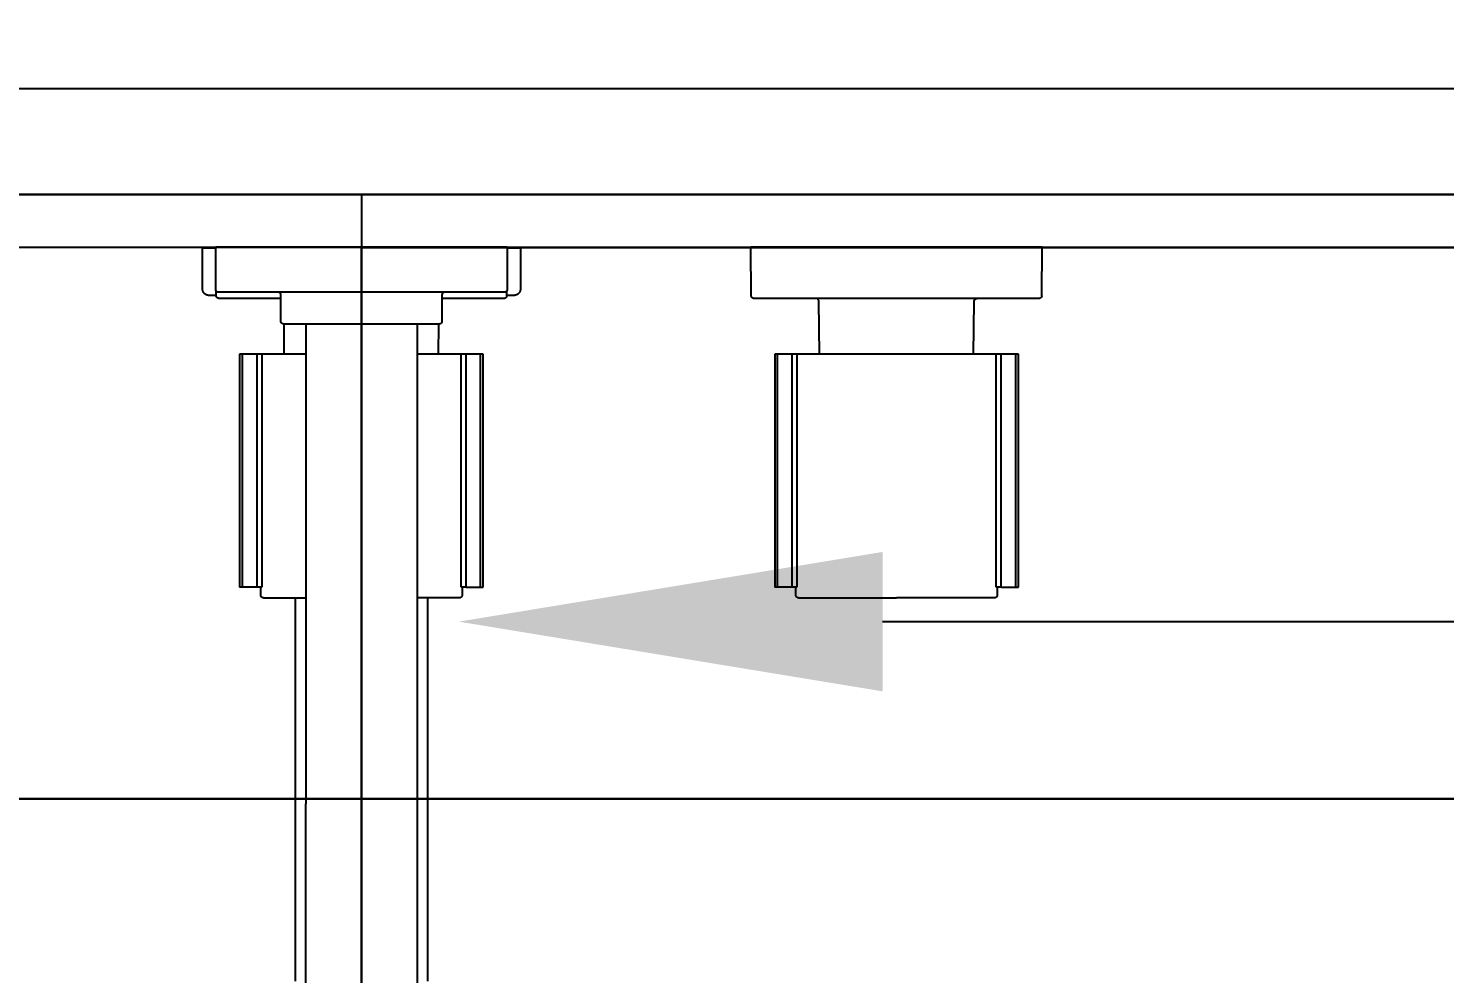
# Model space of a CAD drawing. Header units: metres. Extents: x 198 to 412, y -54 to 17.
# Drawn here: x 263.6341 to 263.9015, y -35.8417 to -35.6634 of the extents above; entities that cross this region are included whole.
import ezdxf
from ezdxf import colors
from ezdxf.entities.mleader import LeaderData, LeaderLine
from ezdxf.math import Vec2, Vec3

# ---------------------------------------------------------------- set-up
doc = ezdxf.new("R2010")
doc.units = ezdxf.units.M
doc.header["$LTSCALE"] = 10
for name, color, linetype in [('02', 2, 'Continuous'), ('A-MUROS', 6, 'Continuous'), ('A-Revoques', 1, 'Continuous'), ('A-TEXTOS', 2, 'Continuous'), ('TM-REVEST', 252, 'Continuous')]:
    doc.layers.add(name, color=color, linetype=linetype)
doc.styles.add('ARIAL', font='arial.ttf')

# ---------------------------------------------------------------- blocks, each defined once
blk = doc.blocks.new('A$C4ADF6893')
for p, q in [((-0.0275, 0), (0, 0)), ((-0.0275, -0.00004), (-0.0275, 0)), ((0, 0), (0.0275, 0)), ((0.0275, -0.00004), (0.0275, 0)), ((0.0735, 0), (0.101, 0)), ((0.07358, -0.0092), (0.0735, 0)), ((0.101, 0), (0.1285, 0)), ((0.12842, -0.0092), (0.1285, 0)), ((-0.03, -0.00794), (-0.03, -0.00014)), ((-0.03, -0.00014), (-0.0275, -0.00014)), ((-0.0275, -0.00004), (0, -0.00004)), ((-0.0275, -0.00804), (-0.0275, -0.00004)), ((0, -0.00004), (0.0275, -0.00004)), ((0.0275, -0.00004), (0.0275, -0.00804)), ((0.0275, -0.00014), (0.03, -0.00014)), ((0.03, -0.00014), (0.03, -0.00794)), ((-0.03, -0.00798), (-0.03, -0.00794)), ((-0.03, -0.00802), (-0.03, -0.00798)), ((-0.02999, -0.00806), (-0.03, -0.00802)), ((0.03, -0.00802), (0.02999, -0.00806)), ((0.03, -0.00794), (0.03, -0.00798)), ((0.03, -0.00798), (0.03, -0.00802)), ((-0.02999, -0.0081), (-0.02999, -0.00806)), ((-0.02998, -0.00814), (-0.02999, -0.0081)), ((-0.02997, -0.00819), (-0.02998, -0.00814)), ((-0.02996, -0.00823), (-0.02997, -0.00819)), ((-0.02995, -0.00827), (-0.02996, -0.00823)), ((-0.02994, -0.00831), (-0.02995, -0.00827)), ((-0.02993, -0.00835), (-0.02994, -0.00831)), ((-0.02991, -0.00839), (-0.02993, -0.00835)), ((-0.0299, -0.00842), (-0.02991, -0.00839)), ((-0.02988, -0.00846), (-0.0299, -0.00842)), ((-0.02986, -0.0085), (-0.02988, -0.00846)), ((-0.02984, -0.00854), (-0.02986, -0.0085)), ((-0.02982, -0.00857), (-0.02984, -0.00854)), ((-0.02979, -0.00861), (-0.02982, -0.00857)), ((-0.02977, -0.00864), (-0.02979, -0.00861)), ((-0.02975, -0.00867), (-0.02977, -0.00864)), ((-0.02972, -0.00871), (-0.02975, -0.00867)), ((-0.02969, -0.00874), (-0.02972, -0.00871)), ((-0.02966, -0.00877), (-0.02969, -0.00874)), ((-0.02963, -0.0088), (-0.02966, -0.00877)), ((-0.0296, -0.00883), (-0.02963, -0.0088)), ((-0.02957, -0.00885), (-0.0296, -0.00883)), ((-0.02954, -0.00888), (-0.02957, -0.00885)), ((-0.02951, -0.00891), (-0.02954, -0.00888)), ((-0.02947, -0.00893), (-0.02951, -0.00891)), ((-0.02944, -0.00895), (-0.02947, -0.00893)), ((-0.0294, -0.00897), (-0.02944, -0.00895)), ((-0.02936, -0.009), (-0.0294, -0.00897)), ((-0.02933, -0.00901), (-0.02936, -0.009)), ((-0.02929, -0.00903), (-0.02933, -0.00901)), ((-0.02925, -0.00905), (-0.02929, -0.00903)), ((-0.02921, -0.00906), (-0.02925, -0.00905)), ((-0.02917, -0.00908), (-0.02921, -0.00906)), ((-0.02913, -0.00909), (-0.02917, -0.00908)), ((-0.02909, -0.0091), (-0.02913, -0.00909)), ((-0.02905, -0.00911), (-0.02909, -0.0091)), ((-0.02901, -0.00912), (-0.02905, -0.00911)), ((-0.02897, -0.00912), (-0.02901, -0.00912)), ((-0.02893, -0.00913), (-0.02897, -0.00912)), ((-0.02888, -0.00913), (-0.02893, -0.00913)), ((-0.02884, -0.00913), (-0.02888, -0.00913)), ((-0.0288, -0.00914), (-0.02884, -0.00913)), ((-0.02742, -0.00914), (-0.0288, -0.00914)), ((-0.0275, -0.00806), (-0.0275, -0.00804)), ((-0.0275, -0.00807), (-0.0275, -0.00806)), ((-0.0275, -0.00809), (-0.0275, -0.00807)), ((-0.0275, -0.00811), (-0.0275, -0.00809)), ((-0.02749, -0.00813), (-0.0275, -0.00811)), ((-0.02749, -0.00814), (-0.02749, -0.00813)), ((-0.02749, -0.00816), (-0.02749, -0.00814)), ((-0.02748, -0.00818), (-0.02749, -0.00816)), ((-0.02748, -0.00819), (-0.02748, -0.00818)), ((-0.02747, -0.00821), (-0.02748, -0.00819)), ((-0.02746, -0.00823), (-0.02747, -0.00821)), ((-0.02746, -0.00824), (-0.02746, -0.00823)), ((-0.02745, -0.00826), (-0.02746, -0.00824)), ((-0.02744, -0.00827), (-0.02745, -0.00826)), ((-0.02743, -0.00829), (-0.02744, -0.00827)), ((-0.02742, -0.0083), (-0.02743, -0.00829)), ((-0.02742, -0.0092), (-0.02743, -0.0083)), ((-0.02741, -0.00832), (-0.02742, -0.0083)), ((-0.02742, -0.00922), (-0.02742, -0.0092)), ((-0.02742, -0.00924), (-0.02742, -0.00922)), ((-0.02742, -0.00926), (-0.02742, -0.00924)), ((-0.02741, -0.00927), (-0.02742, -0.00926)), ((-0.0274, -0.00833), (-0.02741, -0.00832)), ((-0.02741, -0.00929), (-0.02741, -0.00927)), ((-0.02741, -0.00931), (-0.02741, -0.00929)), ((-0.0274, -0.00932), (-0.02741, -0.00931)), ((-0.02739, -0.00835), (-0.0274, -0.00833)), ((-0.0274, -0.00934), (-0.0274, -0.00932)), ((-0.02739, -0.00936), (-0.0274, -0.00934)), ((-0.02738, -0.00836), (-0.02739, -0.00835)), ((-0.02739, -0.00937), (-0.02739, -0.00936)), ((-0.02738, -0.00939), (-0.02739, -0.00937)), ((-0.02737, -0.00837), (-0.02738, -0.00836)), ((-0.02738, -0.00941), (-0.02738, -0.00939)), ((-0.02737, -0.00942), (-0.02738, -0.00941)), ((-0.02736, -0.00839), (-0.02737, -0.00837)), ((-0.02736, -0.00944), (-0.02737, -0.00942)), ((-0.02735, -0.0084), (-0.02736, -0.00839)), ((-0.02735, -0.00945), (-0.02736, -0.00944)), ((-0.02733, -0.00841), (-0.02735, -0.0084)), ((-0.02734, -0.00947), (-0.02735, -0.00945)), ((-0.02733, -0.00948), (-0.02734, -0.00947)), ((-0.02732, -0.00842), (-0.02733, -0.00841)), ((-0.02732, -0.0095), (-0.02733, -0.00948)), ((-0.02731, -0.00843), (-0.02732, -0.00842)), ((-0.02731, -0.00951), (-0.02732, -0.0095)), ((-0.02729, -0.00844), (-0.02731, -0.00843)), ((-0.0273, -0.00952), (-0.02731, -0.00951)), ((-0.02729, -0.00954), (-0.0273, -0.00952)), ((-0.02728, -0.00845), (-0.02729, -0.00844)), ((-0.02728, -0.00955), (-0.02729, -0.00954)), ((-0.02726, -0.00846), (-0.02728, -0.00845)), ((-0.02727, -0.00956), (-0.02728, -0.00955)), ((-0.02725, -0.00957), (-0.02727, -0.00956)), ((-0.02725, -0.00847), (-0.02726, -0.00846)), ((-0.02723, -0.00848), (-0.02725, -0.00847)), ((-0.02724, -0.00958), (-0.02725, -0.00957)), ((-0.02723, -0.0096), (-0.02724, -0.00958)), ((-0.02722, -0.00849), (-0.02723, -0.00848)), ((-0.02721, -0.00961), (-0.02723, -0.0096)), ((-0.0272, -0.0085), (-0.02722, -0.00849)), ((-0.0272, -0.00962), (-0.02721, -0.00961)), ((-0.02719, -0.0085), (-0.0272, -0.0085)), ((-0.02718, -0.00962), (-0.0272, -0.00962)), ((-0.02717, -0.00851), (-0.02719, -0.0085)), ((-0.02717, -0.00963), (-0.02718, -0.00962)), ((-0.02715, -0.00852), (-0.02717, -0.00851)), ((-0.02715, -0.00964), (-0.02717, -0.00963)), ((-0.02714, -0.00852), (-0.02715, -0.00852)), ((-0.02714, -0.00965), (-0.02715, -0.00964)), ((-0.02712, -0.00853), (-0.02714, -0.00852)), ((-0.02712, -0.00966), (-0.02714, -0.00965)), ((-0.0271, -0.00853), (-0.02712, -0.00853)), ((-0.02711, -0.00966), (-0.02712, -0.00966)), ((-0.02709, -0.00967), (-0.02711, -0.00966)), ((-0.02709, -0.00853), (-0.0271, -0.00853)), ((-0.02707, -0.00854), (-0.02709, -0.00853)), ((-0.02707, -0.00968), (-0.02709, -0.00967)), ((-0.02705, -0.00854), (-0.02707, -0.00854)), ((-0.02706, -0.00968), (-0.02707, -0.00968)), ((-0.02704, -0.00969), (-0.02706, -0.00968)), ((-0.02703, -0.00854), (-0.02705, -0.00854)), ((-0.02702, -0.00969), (-0.02704, -0.00969)), ((-0.02702, -0.00854), (-0.02703, -0.00854)), ((-0.027, -0.00854), (-0.02702, -0.00854)), ((-0.02701, -0.00969), (-0.02702, -0.00969)), ((-0.02699, -0.0097), (-0.02701, -0.00969)), ((0, -0.00854), (-0.027, -0.00854)), ((-0.02697, -0.0097), (-0.02699, -0.0097)), ((-0.02695, -0.0097), (-0.02697, -0.0097)), ((-0.02694, -0.0097), (-0.02695, -0.0097)), ((-0.02692, -0.0097), (-0.02694, -0.0097)), ((-0.0152, -0.0097), (-0.02692, -0.0097)), ((-0.01566, -0.00854), (-0.01568, -0.00854)), ((-0.01564, -0.00854), (-0.01566, -0.00854)), ((-0.01562, -0.00855), (-0.01564, -0.00854)), ((-0.01561, -0.00855), (-0.01562, -0.00855)), ((-0.01559, -0.00855), (-0.01561, -0.00855)), ((-0.01557, -0.00856), (-0.01559, -0.00855)), ((-0.01556, -0.00856), (-0.01557, -0.00856)), ((-0.01554, -0.00857), (-0.01556, -0.00856)), ((-0.01552, -0.00857), (-0.01554, -0.00857)), ((-0.01551, -0.00858), (-0.01552, -0.00857)), ((-0.01549, -0.00859), (-0.01551, -0.00858)), ((-0.01548, -0.00859), (-0.01549, -0.00859)), ((-0.01546, -0.0086), (-0.01548, -0.00859)), ((-0.01545, -0.00861), (-0.01546, -0.0086)), ((-0.01543, -0.00862), (-0.01545, -0.00861)), ((-0.01542, -0.00863), (-0.01543, -0.00862)), ((-0.0154, -0.00864), (-0.01542, -0.00863)), ((-0.01539, -0.00865), (-0.0154, -0.00864)), ((-0.01538, -0.00866), (-0.01539, -0.00865)), ((-0.01536, -0.00867), (-0.01538, -0.00866)), ((-0.01535, -0.00868), (-0.01536, -0.00867)), ((-0.01534, -0.0087), (-0.01535, -0.00868)), ((-0.01533, -0.00871), (-0.01534, -0.0087)), ((-0.01531, -0.00872), (-0.01533, -0.00871)), ((-0.0153, -0.00873), (-0.01531, -0.00872)), ((-0.01529, -0.00875), (-0.0153, -0.00873)), ((-0.01528, -0.00876), (-0.01529, -0.00875)), ((-0.01527, -0.00878), (-0.01528, -0.00876)), ((-0.01527, -0.00879), (-0.01527, -0.00878)), ((-0.01526, -0.00881), (-0.01527, -0.00879)), ((-0.01525, -0.00882), (-0.01526, -0.00881)), ((-0.01524, -0.00884), (-0.01525, -0.00882)), ((-0.01524, -0.00885), (-0.01524, -0.00884)), ((-0.01523, -0.00887), (-0.01524, -0.00885)), ((-0.01522, -0.00889), (-0.01523, -0.00887)), ((-0.01522, -0.0089), (-0.01522, -0.00889)), ((-0.01521, -0.00892), (-0.01522, -0.0089)), ((-0.01521, -0.00894), (-0.01521, -0.00892)), ((-0.01521, -0.00895), (-0.01521, -0.00894)), ((-0.0152, -0.00897), (-0.01521, -0.00895)), ((-0.0152, -0.0097), (-0.01521, -0.0097)), ((-0.0152, -0.00899), (-0.0152, -0.00897)), ((-0.0152, -0.00901), (-0.0152, -0.00899)), ((-0.0152, -0.00902), (-0.0152, -0.00901)), ((-0.0152, -0.00904), (-0.0152, -0.00902)), ((-0.0152, -0.01404), (-0.0152, -0.00904)), ((0.027, -0.00854), (0, -0.00854)), ((0.01521, -0.00895), (0.0152, -0.00897)), ((0.0152, -0.00897), (0.0152, -0.00899)), ((0.0152, -0.00899), (0.0152, -0.00901)), ((0.0152, -0.00901), (0.0152, -0.00902)), ((0.0152, -0.00902), (0.0152, -0.00904)), ((0.0152, -0.00904), (0.0152, -0.01404)), ((0.02692, -0.0097), (0.0152, -0.0097)), ((0.0152, -0.0097), (0.01521, -0.0097)), ((0.01522, -0.0089), (0.01521, -0.00892)), ((0.01521, -0.00892), (0.01521, -0.00894)), ((0.01521, -0.00894), (0.01521, -0.00895)), ((0.01523, -0.00887), (0.01522, -0.00889)), ((0.01522, -0.00889), (0.01522, -0.0089)), ((0.01524, -0.00884), (0.01523, -0.00886)), ((0.01523, -0.00886), (0.01523, -0.00887)), ((0.01525, -0.00882), (0.01524, -0.00884)), ((0.01526, -0.00881), (0.01525, -0.00882)), ((0.01527, -0.00878), (0.01526, -0.00879)), ((0.01526, -0.00879), (0.01526, -0.00881)), ((0.01528, -0.00877), (0.01527, -0.00878)), ((0.01529, -0.00875), (0.01528, -0.00877)), ((0.0153, -0.00874), (0.01529, -0.00875)), ((0.01531, -0.00872), (0.0153, -0.00874)), ((0.01532, -0.00871), (0.01531, -0.00872)), ((0.01534, -0.0087), (0.01532, -0.00871)), ((0.01535, -0.00869), (0.01534, -0.0087)), ((0.01536, -0.00867), (0.01535, -0.00869)), ((0.01537, -0.00866), (0.01536, -0.00867)), ((0.01539, -0.00865), (0.01537, -0.00866)), ((0.0154, -0.00864), (0.01539, -0.00865)), ((0.01541, -0.00863), (0.0154, -0.00864)), ((0.01543, -0.00862), (0.01541, -0.00863)), ((0.01544, -0.00861), (0.01543, -0.00862)), ((0.01546, -0.0086), (0.01544, -0.00861)), ((0.01547, -0.0086), (0.01546, -0.0086)), ((0.01549, -0.00859), (0.01547, -0.0086)), ((0.0155, -0.00858), (0.01549, -0.00859)), ((0.01552, -0.00857), (0.0155, -0.00858)), ((0.01553, -0.00857), (0.01552, -0.00857)), ((0.01555, -0.00856), (0.01553, -0.00857)), ((0.01557, -0.00856), (0.01555, -0.00856)), ((0.01558, -0.00855), (0.01557, -0.00856)), ((0.0156, -0.00855), (0.01558, -0.00855)), ((0.01562, -0.00855), (0.0156, -0.00855)), ((0.01563, -0.00854), (0.01562, -0.00855)), ((0.01565, -0.00854), (0.01563, -0.00854)), ((0.01567, -0.00854), (0.01565, -0.00854)), ((0.01568, -0.00854), (0.01567, -0.00854)), ((0.02694, -0.0097), (0.02692, -0.0097)), ((0.02695, -0.0097), (0.02694, -0.0097)), ((0.02697, -0.0097), (0.02695, -0.0097)), ((0.02699, -0.0097), (0.02697, -0.0097)), ((0.02701, -0.00969), (0.02699, -0.0097)), ((0.02702, -0.00854), (0.027, -0.00854)), ((0.02702, -0.00969), (0.02701, -0.00969)), ((0.02703, -0.00854), (0.02702, -0.00854)), ((0.02704, -0.00969), (0.02702, -0.00969)), ((0.02705, -0.00854), (0.02703, -0.00854)), ((0.02706, -0.00968), (0.02704, -0.00969)), ((0.02707, -0.00854), (0.02705, -0.00854)), ((0.02707, -0.00968), (0.02706, -0.00968)), ((0.02709, -0.00853), (0.02707, -0.00854)), ((0.02709, -0.00967), (0.02707, -0.00968)), ((0.0271, -0.00853), (0.02709, -0.00853)), ((0.02711, -0.00966), (0.02709, -0.00967)), ((0.02712, -0.00853), (0.0271, -0.00853)), ((0.02712, -0.00966), (0.02711, -0.00966)), ((0.02714, -0.00852), (0.02712, -0.00853)), ((0.02714, -0.00965), (0.02712, -0.00966)), ((0.02715, -0.00852), (0.02714, -0.00852)), ((0.02715, -0.00964), (0.02714, -0.00965)), ((0.02717, -0.00851), (0.02715, -0.00852)), ((0.02717, -0.00963), (0.02715, -0.00964)), ((0.02719, -0.0085), (0.02717, -0.00851)), ((0.02718, -0.00962), (0.02717, -0.00963)), ((0.0272, -0.00962), (0.02718, -0.00962)), ((0.0272, -0.0085), (0.02719, -0.0085)), ((0.02722, -0.00849), (0.0272, -0.0085)), ((0.02721, -0.00961), (0.0272, -0.00962)), ((0.02723, -0.0096), (0.02721, -0.00961)), ((0.02723, -0.00848), (0.02722, -0.00849)), ((0.02725, -0.00847), (0.02723, -0.00848)), ((0.02724, -0.00958), (0.02723, -0.0096)), ((0.02725, -0.00957), (0.02724, -0.00958)), ((0.02726, -0.00846), (0.02725, -0.00847)), ((0.02727, -0.00956), (0.02725, -0.00957)), ((0.02728, -0.00845), (0.02726, -0.00846)), ((0.02728, -0.00955), (0.02727, -0.00956)), ((0.02729, -0.00844), (0.02728, -0.00845)), ((0.02729, -0.00954), (0.02728, -0.00955)), ((0.02731, -0.00843), (0.02729, -0.00844)), ((0.0273, -0.00952), (0.02729, -0.00954)), ((0.02731, -0.00951), (0.0273, -0.00952)), ((0.02732, -0.00842), (0.02731, -0.00843)), ((0.02732, -0.0095), (0.02731, -0.00951)), ((0.02733, -0.00841), (0.02732, -0.00842)), ((0.02733, -0.00948), (0.02732, -0.0095)), ((0.02735, -0.0084), (0.02733, -0.00841)), ((0.02734, -0.00947), (0.02733, -0.00948)), ((0.02735, -0.00945), (0.02734, -0.00947)), ((0.02736, -0.00839), (0.02735, -0.0084)), ((0.02736, -0.00944), (0.02735, -0.00945)), ((0.02737, -0.00837), (0.02736, -0.00839)), ((0.02737, -0.00942), (0.02736, -0.00944)), ((0.02738, -0.00836), (0.02737, -0.00837)), ((0.02738, -0.00941), (0.02737, -0.00942)), ((0.02739, -0.00835), (0.02738, -0.00836)), ((0.02739, -0.00937), (0.02738, -0.00939)), ((0.02738, -0.00939), (0.02738, -0.00941)), ((0.0274, -0.00833), (0.02739, -0.00835)), ((0.0274, -0.00934), (0.02739, -0.00936)), ((0.02739, -0.00936), (0.02739, -0.00937)), ((0.02741, -0.00832), (0.0274, -0.00833)), ((0.02741, -0.00931), (0.0274, -0.00932)), ((0.0274, -0.00932), (0.0274, -0.00934)), ((0.02742, -0.0083), (0.02741, -0.00832)), ((0.02742, -0.00926), (0.02741, -0.00927)), ((0.02741, -0.00927), (0.02741, -0.00929)), ((0.02741, -0.00929), (0.02741, -0.00931)), ((0.02743, -0.00829), (0.02742, -0.0083)), ((0.02742, -0.0092), (0.02743, -0.0083)), ((0.0288, -0.00914), (0.02742, -0.00914)), ((0.02742, -0.0092), (0.02742, -0.00922)), ((0.02742, -0.00922), (0.02742, -0.00924)), ((0.02742, -0.00924), (0.02742, -0.00926)), ((0.02744, -0.00827), (0.02743, -0.00829)), ((0.02745, -0.00826), (0.02744, -0.00827)), ((0.02746, -0.00824), (0.02745, -0.00826)), ((0.02747, -0.00821), (0.02746, -0.00823)), ((0.02746, -0.00823), (0.02746, -0.00824)), ((0.02748, -0.00819), (0.02747, -0.00821)), ((0.02749, -0.00816), (0.02748, -0.00818)), ((0.02748, -0.00818), (0.02748, -0.00819)), ((0.0275, -0.00811), (0.02749, -0.00813)), ((0.02749, -0.00813), (0.02749, -0.00814)), ((0.02749, -0.00814), (0.02749, -0.00816)), ((0.0275, -0.00804), (0.0275, -0.00806)), ((0.0275, -0.00806), (0.0275, -0.00807)), ((0.0275, -0.00807), (0.0275, -0.00809)), ((0.0275, -0.00809), (0.0275, -0.00811)), ((0.02884, -0.00913), (0.0288, -0.00914)), ((0.02888, -0.00913), (0.02884, -0.00913)), ((0.02893, -0.00913), (0.02888, -0.00913)), ((0.02897, -0.00912), (0.02893, -0.00913)), ((0.02901, -0.00912), (0.02897, -0.00912)), ((0.02905, -0.00911), (0.02901, -0.00912)), ((0.02909, -0.0091), (0.02905, -0.00911)), ((0.02913, -0.00909), (0.02909, -0.0091)), ((0.02917, -0.00908), (0.02913, -0.00909)), ((0.02921, -0.00906), (0.02917, -0.00908)), ((0.02925, -0.00905), (0.02921, -0.00906)), ((0.02929, -0.00903), (0.02925, -0.00905)), ((0.02933, -0.00901), (0.02929, -0.00903)), ((0.02936, -0.009), (0.02933, -0.00901)), ((0.0294, -0.00897), (0.02936, -0.009)), ((0.02944, -0.00895), (0.0294, -0.00897)), ((0.02947, -0.00893), (0.02944, -0.00895)), ((0.02951, -0.00891), (0.02947, -0.00893)), ((0.02954, -0.00888), (0.02951, -0.00891)), ((0.02957, -0.00885), (0.02954, -0.00888)), ((0.0296, -0.00883), (0.02957, -0.00885)), ((0.02963, -0.0088), (0.0296, -0.00883)), ((0.02966, -0.00877), (0.02963, -0.0088)), ((0.02969, -0.00874), (0.02966, -0.00877)), ((0.02972, -0.00871), (0.02969, -0.00874)), ((0.02975, -0.00867), (0.02972, -0.00871)), ((0.02977, -0.00864), (0.02975, -0.00867)), ((0.02979, -0.00861), (0.02977, -0.00864)), ((0.02982, -0.00857), (0.02979, -0.00861)), ((0.02984, -0.00854), (0.02982, -0.00857)), ((0.02986, -0.0085), (0.02984, -0.00854)), ((0.02988, -0.00846), (0.02986, -0.0085)), ((0.0299, -0.00842), (0.02988, -0.00846)), ((0.02991, -0.00839), (0.0299, -0.00842)), ((0.02993, -0.00835), (0.02991, -0.00839)), ((0.02994, -0.00831), (0.02993, -0.00835)), ((0.02995, -0.00827), (0.02994, -0.00831)), ((0.02996, -0.00823), (0.02995, -0.00827)), ((0.02997, -0.00819), (0.02996, -0.00823)), ((0.02998, -0.00814), (0.02997, -0.00819)), ((0.02999, -0.0081), (0.02998, -0.00814)), ((0.02999, -0.00806), (0.02999, -0.0081)), ((0.07358, -0.00922), (0.07358, -0.0092)), ((0.07358, -0.00924), (0.07358, -0.00922)), ((0.07358, -0.00926), (0.07358, -0.00924)), ((0.07359, -0.00927), (0.07358, -0.00926)), ((0.07359, -0.00929), (0.07359, -0.00927)), ((0.07359, -0.00931), (0.07359, -0.00929)), ((0.0736, -0.00932), (0.07359, -0.00931)), ((0.0736, -0.00934), (0.0736, -0.00932)), ((0.07361, -0.00936), (0.0736, -0.00934)), ((0.07361, -0.00937), (0.07361, -0.00936)), ((0.07362, -0.00939), (0.07361, -0.00937)), ((0.07362, -0.00941), (0.07362, -0.00939)), ((0.07363, -0.00942), (0.07362, -0.00941)), ((0.07364, -0.00944), (0.07363, -0.00942)), ((0.07365, -0.00945), (0.07364, -0.00944)), ((0.07366, -0.00947), (0.07365, -0.00945)), ((0.07367, -0.00948), (0.07366, -0.00947)), ((0.07368, -0.0095), (0.07367, -0.00948)), ((0.07369, -0.00951), (0.07368, -0.0095)), ((0.0737, -0.00952), (0.07369, -0.00951)), ((0.07371, -0.00954), (0.0737, -0.00952)), ((0.07372, -0.00955), (0.07371, -0.00954)), ((0.07373, -0.00956), (0.07372, -0.00955)), ((0.07375, -0.00957), (0.07373, -0.00956)), ((0.07376, -0.00958), (0.07375, -0.00957)), ((0.07377, -0.0096), (0.07376, -0.00958)), ((0.07379, -0.00961), (0.07377, -0.0096)), ((0.0738, -0.00962), (0.07379, -0.00961)), ((0.07382, -0.00962), (0.0738, -0.00962)), ((0.07383, -0.00963), (0.07382, -0.00962)), ((0.07385, -0.00964), (0.07383, -0.00963)), ((0.07386, -0.00965), (0.07385, -0.00964)), ((0.07388, -0.00966), (0.07386, -0.00965)), ((0.07389, -0.00966), (0.07388, -0.00966)), ((0.07391, -0.00967), (0.07389, -0.00966)), ((0.07393, -0.00968), (0.07391, -0.00967)), ((0.07394, -0.00968), (0.07393, -0.00968)), ((0.07396, -0.00969), (0.07394, -0.00968)), ((0.07398, -0.00969), (0.07396, -0.00969)), ((0.07399, -0.00969), (0.07398, -0.00969)), ((0.07401, -0.0097), (0.07399, -0.00969)), ((0.07403, -0.0097), (0.07401, -0.0097)), ((0.07405, -0.0097), (0.07403, -0.0097)), ((0.07406, -0.0097), (0.07405, -0.0097)), ((0.07408, -0.0097), (0.07406, -0.0097)), ((0.101, -0.0097), (0.07408, -0.0097)), ((0.08581, -0.0097), (0.08579, -0.0097)), ((0.08583, -0.0097), (0.08581, -0.0097)), ((0.08585, -0.00971), (0.08583, -0.0097)), ((0.08587, -0.00971), (0.08585, -0.00971)), ((0.08589, -0.00972), (0.08587, -0.00971)), ((0.08591, -0.00972), (0.08589, -0.00972)), ((0.08593, -0.00973), (0.08591, -0.00972)), ((0.08595, -0.00973), (0.08593, -0.00973)), ((0.08597, -0.00974), (0.08595, -0.00973)), ((0.08599, -0.00975), (0.08597, -0.00974)), ((0.08601, -0.00976), (0.08599, -0.00975)), ((0.08603, -0.00976), (0.08601, -0.00976)), ((0.08605, -0.00977), (0.08603, -0.00976)), ((0.08606, -0.00978), (0.08605, -0.00977)), ((0.08608, -0.00979), (0.08606, -0.00978)), ((0.0861, -0.00981), (0.08608, -0.00979)), ((0.08611, -0.00982), (0.0861, -0.00981)), ((0.08613, -0.00983), (0.08611, -0.00982)), ((0.08615, -0.00984), (0.08613, -0.00983)), ((0.08616, -0.00986), (0.08615, -0.00984)), ((0.08618, -0.00987), (0.08616, -0.00986)), ((0.08619, -0.00989), (0.08618, -0.00987)), ((0.08621, -0.0099), (0.08619, -0.00989)), ((0.08622, -0.00992), (0.08621, -0.0099)), ((0.08623, -0.00993), (0.08622, -0.00992)), ((0.08624, -0.00995), (0.08623, -0.00993)), ((0.08626, -0.00997), (0.08624, -0.00995)), ((0.08627, -0.00998), (0.08626, -0.00997)), ((0.08628, -0.01), (0.08627, -0.00998)), ((0.08629, -0.01002), (0.08628, -0.01)), ((0.0863, -0.01004), (0.08629, -0.01002)), ((0.0863, -0.01006), (0.0863, -0.01004)), ((0.08631, -0.01007), (0.0863, -0.01006)), ((0.08632, -0.01009), (0.08631, -0.01007)), ((0.08633, -0.01011), (0.08632, -0.01009)), ((0.08633, -0.01013), (0.08633, -0.01011)), ((0.08634, -0.01015), (0.08633, -0.01013)), ((0.08634, -0.01017), (0.08634, -0.01015)), ((0.08635, -0.01019), (0.08634, -0.01017)), ((0.08635, -0.01021), (0.08635, -0.01019)), ((0.08635, -0.01023), (0.08635, -0.01021)), ((0.08636, -0.01025), (0.08635, -0.01023)), ((0.08636, -0.01027), (0.08636, -0.01025)), ((0.08636, -0.01029), (0.08636, -0.01027)), ((0.08644, -0.0202), (0.08636, -0.01029)), ((0.12792, -0.0097), (0.101, -0.0097)), ((0.11556, -0.0202), (0.11564, -0.01029)), ((0.11564, -0.01025), (0.11565, -0.01023)), ((0.11564, -0.01027), (0.11564, -0.01025)), ((0.11564, -0.01029), (0.11564, -0.01027)), ((0.11565, -0.01019), (0.11566, -0.01017)), ((0.11565, -0.01021), (0.11565, -0.01019)), ((0.11565, -0.01023), (0.11565, -0.01021)), ((0.11566, -0.01015), (0.11567, -0.01013)), ((0.11566, -0.01017), (0.11566, -0.01015)), ((0.11567, -0.01011), (0.11568, -0.01009)), ((0.11567, -0.01013), (0.11567, -0.01011)), ((0.11568, -0.01009), (0.11569, -0.01007)), ((0.11569, -0.01007), (0.1157, -0.01006)), ((0.1157, -0.01004), (0.11571, -0.01002)), ((0.1157, -0.01006), (0.1157, -0.01004)), ((0.11571, -0.01002), (0.11572, -0.01)), ((0.11572, -0.01), (0.11573, -0.00998)), ((0.11573, -0.00998), (0.11574, -0.00997)), ((0.11574, -0.00997), (0.11576, -0.00995)), ((0.11576, -0.00995), (0.11577, -0.00993)), ((0.11577, -0.00993), (0.11578, -0.00992)), ((0.11578, -0.00992), (0.11579, -0.0099)), ((0.11579, -0.0099), (0.11581, -0.00989)), ((0.11581, -0.00989), (0.11582, -0.00987)), ((0.11582, -0.00987), (0.11584, -0.00986)), ((0.11584, -0.00986), (0.11585, -0.00984)), ((0.11585, -0.00984), (0.11587, -0.00983)), ((0.11587, -0.00983), (0.11589, -0.00982)), ((0.11589, -0.00982), (0.1159, -0.00981)), ((0.1159, -0.00981), (0.11592, -0.00979)), ((0.11592, -0.00979), (0.11594, -0.00978)), ((0.11594, -0.00978), (0.11595, -0.00977)), ((0.11595, -0.00977), (0.11597, -0.00976)), ((0.11597, -0.00976), (0.11599, -0.00976)), ((0.11599, -0.00976), (0.11601, -0.00975)), ((0.11601, -0.00975), (0.11603, -0.00974)), ((0.11603, -0.00974), (0.11605, -0.00973)), ((0.11605, -0.00973), (0.11607, -0.00973)), ((0.11607, -0.00973), (0.11609, -0.00972)), ((0.11609, -0.00972), (0.11611, -0.00972)), ((0.11611, -0.00972), (0.11613, -0.00971)), ((0.11613, -0.00971), (0.11615, -0.00971)), ((0.11615, -0.00971), (0.11617, -0.0097)), ((0.11617, -0.0097), (0.11619, -0.0097)), ((0.11619, -0.0097), (0.11621, -0.0097)), ((0.12794, -0.0097), (0.12792, -0.0097)), ((0.12795, -0.0097), (0.12794, -0.0097)), ((0.12797, -0.0097), (0.12795, -0.0097)), ((0.12799, -0.0097), (0.12797, -0.0097)), ((0.12801, -0.00969), (0.12799, -0.0097)), ((0.12802, -0.00969), (0.12801, -0.00969)), ((0.12804, -0.00969), (0.12802, -0.00969)), ((0.12806, -0.00968), (0.12804, -0.00969)), ((0.12807, -0.00968), (0.12806, -0.00968)), ((0.12809, -0.00967), (0.12807, -0.00968)), ((0.12811, -0.00966), (0.12809, -0.00967)), ((0.12812, -0.00966), (0.12811, -0.00966)), ((0.12814, -0.00965), (0.12812, -0.00966)), ((0.12815, -0.00964), (0.12814, -0.00965)), ((0.12817, -0.00963), (0.12815, -0.00964)), ((0.12818, -0.00962), (0.12817, -0.00963)), ((0.1282, -0.00962), (0.12818, -0.00962)), ((0.12821, -0.00961), (0.1282, -0.00962)), ((0.12823, -0.0096), (0.12821, -0.00961)), ((0.12824, -0.00958), (0.12823, -0.0096)), ((0.12825, -0.00957), (0.12824, -0.00958)), ((0.12827, -0.00956), (0.12825, -0.00957)), ((0.12828, -0.00955), (0.12827, -0.00956)), ((0.12829, -0.00954), (0.12828, -0.00955)), ((0.1283, -0.00952), (0.12829, -0.00954)), ((0.12831, -0.00951), (0.1283, -0.00952)), ((0.12832, -0.0095), (0.12831, -0.00951)), ((0.12833, -0.00948), (0.12832, -0.0095)), ((0.12834, -0.00947), (0.12833, -0.00948)), ((0.12835, -0.00945), (0.12834, -0.00947)), ((0.12836, -0.00944), (0.12835, -0.00945)), ((0.12837, -0.00942), (0.12836, -0.00944)), ((0.12838, -0.00941), (0.12837, -0.00942)), ((0.12839, -0.00937), (0.12838, -0.00939)), ((0.12838, -0.00939), (0.12838, -0.00941)), ((0.1284, -0.00934), (0.12839, -0.00936)), ((0.12839, -0.00936), (0.12839, -0.00937)), ((0.12841, -0.00931), (0.1284, -0.00932)), ((0.1284, -0.00932), (0.1284, -0.00934)), ((0.12842, -0.00926), (0.12841, -0.00927)), ((0.12841, -0.00927), (0.12841, -0.00929)), ((0.12841, -0.00929), (0.12841, -0.00931)), ((0.12842, -0.0092), (0.12842, -0.00922)), ((0.12842, -0.00922), (0.12842, -0.00924)), ((0.12842, -0.00924), (0.12842, -0.00926)), ((-0.0152, -0.01406), (-0.0152, -0.01404)), ((-0.0152, -0.01407), (-0.0152, -0.01406)), ((-0.0152, -0.01409), (-0.0152, -0.01407)), ((-0.0152, -0.01411), (-0.0152, -0.01409)), ((-0.01519, -0.01413), (-0.0152, -0.01411)), ((-0.01519, -0.01414), (-0.01519, -0.01413)), ((-0.01519, -0.01416), (-0.01519, -0.01414)), ((-0.01518, -0.01418), (-0.01519, -0.01416)), ((-0.01518, -0.01419), (-0.01518, -0.01418)), ((-0.01517, -0.01421), (-0.01518, -0.01419)), ((-0.01516, -0.01423), (-0.01517, -0.01421)), ((-0.01516, -0.01424), (-0.01516, -0.01423)), ((-0.01515, -0.01426), (-0.01516, -0.01424)), ((-0.01514, -0.01427), (-0.01515, -0.01426)), ((-0.01513, -0.01429), (-0.01514, -0.01427)), ((-0.01512, -0.0143), (-0.01513, -0.01429)), ((-0.01511, -0.01432), (-0.01512, -0.0143)), ((-0.0151, -0.01433), (-0.01511, -0.01432)), ((-0.01509, -0.01435), (-0.0151, -0.01433)), ((-0.01508, -0.01436), (-0.01509, -0.01435)), ((-0.01507, -0.01437), (-0.01508, -0.01436)), ((-0.01506, -0.01439), (-0.01507, -0.01437)), ((-0.01505, -0.0144), (-0.01506, -0.01439)), ((-0.01503, -0.01441), (-0.01505, -0.0144)), ((-0.01502, -0.01442), (-0.01503, -0.01441)), ((-0.01501, -0.01443), (-0.01502, -0.01442)), ((-0.01499, -0.01444), (-0.01501, -0.01443)), ((-0.01498, -0.01445), (-0.01499, -0.01444)), ((-0.01496, -0.01446), (-0.01498, -0.01445)), ((-0.01495, -0.01447), (-0.01496, -0.01446)), ((-0.01493, -0.01448), (-0.01495, -0.01447)), ((-0.01492, -0.01449), (-0.01493, -0.01448)), ((-0.0149, -0.0145), (-0.01492, -0.01449)), ((-0.01489, -0.0145), (-0.0149, -0.0145)), ((-0.01487, -0.01451), (-0.01489, -0.0145)), ((-0.01485, -0.01452), (-0.01487, -0.01451)), ((-0.01484, -0.01452), (-0.01485, -0.01452)), ((-0.01482, -0.01453), (-0.01484, -0.01452)), ((-0.0148, -0.01453), (-0.01482, -0.01453)), ((-0.01479, -0.01453), (-0.0148, -0.01453)), ((-0.01477, -0.01454), (-0.01479, -0.01453)), ((-0.01475, -0.01454), (-0.01477, -0.01454)), ((-0.01473, -0.01454), (-0.01475, -0.01454)), ((-0.01472, -0.01454), (-0.01473, -0.01454)), ((-0.0147, -0.01454), (-0.01472, -0.01454)), ((0, -0.01454), (-0.0147, -0.01454)), ((-0.01456, -0.0202), (-0.01461, -0.01454)), ((-0.0105, -0.01454), (-0.0105, -0.10504)), ((0.0147, -0.01454), (0, -0.01454)), ((0.0105, -0.01454), (0.0105, -0.10504)), ((0.01456, -0.0202), (0.01461, -0.01454)), ((0.01472, -0.01454), (0.0147, -0.01454)), ((0.01473, -0.01454), (0.01472, -0.01454)), ((0.01475, -0.01454), (0.01473, -0.01454)), ((0.01477, -0.01454), (0.01475, -0.01454)), ((0.01479, -0.01453), (0.01477, -0.01454)), ((0.0148, -0.01453), (0.01479, -0.01453)), ((0.01482, -0.01453), (0.0148, -0.01453)), ((0.01484, -0.01452), (0.01482, -0.01453)), ((0.01485, -0.01452), (0.01484, -0.01452)), ((0.01487, -0.01451), (0.01485, -0.01452)), ((0.01489, -0.0145), (0.01487, -0.01451)), ((0.0149, -0.0145), (0.01489, -0.0145)), ((0.01492, -0.01449), (0.0149, -0.0145)), ((0.01493, -0.01448), (0.01492, -0.01449)), ((0.01495, -0.01447), (0.01493, -0.01448)), ((0.01496, -0.01446), (0.01495, -0.01447)), ((0.01498, -0.01445), (0.01496, -0.01446)), ((0.01499, -0.01444), (0.01498, -0.01445)), ((0.01501, -0.01443), (0.01499, -0.01444)), ((0.01502, -0.01442), (0.01501, -0.01443)), ((0.01503, -0.01441), (0.01502, -0.01442)), ((0.01505, -0.0144), (0.01503, -0.01441)), ((0.01506, -0.01439), (0.01505, -0.0144)), ((0.01507, -0.01437), (0.01506, -0.01439)), ((0.01508, -0.01436), (0.01507, -0.01437)), ((0.01509, -0.01435), (0.01508, -0.01436)), ((0.0151, -0.01433), (0.01509, -0.01435)), ((0.01511, -0.01432), (0.0151, -0.01433)), ((0.01512, -0.0143), (0.01511, -0.01432)), ((0.01513, -0.01429), (0.01512, -0.0143)), ((0.01514, -0.01427), (0.01513, -0.01429)), ((0.01515, -0.01426), (0.01514, -0.01427)), ((0.01516, -0.01424), (0.01515, -0.01426)), ((0.01517, -0.01421), (0.01516, -0.01423)), ((0.01516, -0.01423), (0.01516, -0.01424)), ((0.01518, -0.01419), (0.01517, -0.01421)), ((0.01519, -0.01416), (0.01518, -0.01418)), ((0.01518, -0.01418), (0.01518, -0.01419)), ((0.0152, -0.01411), (0.01519, -0.01413)), ((0.01519, -0.01413), (0.01519, -0.01414)), ((0.01519, -0.01414), (0.01519, -0.01416)), ((0.0152, -0.01404), (0.0152, -0.01406)), ((0.0152, -0.01406), (0.0152, -0.01407)), ((0.0152, -0.01407), (0.0152, -0.01409)), ((0.0152, -0.01409), (0.0152, -0.01411)), ((-0.023, -0.0202), (-0.023, -0.0642)), ((-0.0225, -0.0202), (-0.023, -0.0202)), ((-0.0225, -0.0202), (-0.0225, -0.0642)), ((-0.01977, -0.0202), (-0.0225, -0.0202)), ((-0.01977, -0.0202), (-0.01977, -0.0642)), ((-0.01879, -0.0202), (-0.01977, -0.0202)), ((-0.0105, -0.0202), (-0.01879, -0.0202)), ((-0.01879, -0.0202), (-0.01879, -0.0642)), ((0.01879, -0.0202), (0.0105, -0.0202)), ((0.01879, -0.0642), (0.01879, -0.0202)), ((0.01977, -0.0202), (0.01879, -0.0202)), ((0.0225, -0.0202), (0.01977, -0.0202)), ((0.01977, -0.0642), (0.01977, -0.0202)), ((0.0225, -0.0642), (0.0225, -0.0202)), ((0.023, -0.0202), (0.0225, -0.0202)), ((0.023, -0.0642), (0.023, -0.0202)), ((0.0785, -0.0202), (0.078, -0.0202)), ((0.078, -0.0202), (0.078, -0.0642)), ((0.0785, -0.0202), (0.0785, -0.0642)), ((0.08123, -0.0202), (0.0785, -0.0202)), ((0.08123, -0.0202), (0.08123, -0.0642)), ((0.08221, -0.0202), (0.08123, -0.0202)), ((0.08221, -0.0202), (0.08221, -0.0642)), ((0.101, -0.0202), (0.08221, -0.0202)), ((0.11979, -0.0202), (0.101, -0.0202)), ((0.12077, -0.0202), (0.11979, -0.0202)), ((0.11979, -0.0642), (0.11979, -0.0202)), ((0.12077, -0.0642), (0.12077, -0.0202)), ((0.1235, -0.0202), (0.12077, -0.0202)), ((0.1235, -0.0642), (0.1235, -0.0202)), ((0.124, -0.0202), (0.1235, -0.0202)), ((0.124, -0.0642), (0.124, -0.0202)), ((-0.0225, -0.0642), (-0.023, -0.0642)), ((-0.01977, -0.0642), (-0.0225, -0.0642)), ((-0.01879, -0.0642), (-0.01977, -0.0642)), ((-0.019, -0.0657), (-0.019, -0.0642)), ((-0.019, -0.06572), (-0.019, -0.0657)), ((-0.019, -0.06573), (-0.019, -0.06572)), ((-0.019, -0.06575), (-0.019, -0.06573)), ((-0.019, -0.06577), (-0.019, -0.06575)), ((-0.01899, -0.06579), (-0.019, -0.06577)), ((-0.01899, -0.0658), (-0.01899, -0.06579)), ((-0.01899, -0.06582), (-0.01899, -0.0658)), ((-0.01898, -0.06584), (-0.01899, -0.06582)), ((-0.01898, -0.06585), (-0.01898, -0.06584)), ((-0.01897, -0.06587), (-0.01898, -0.06585)), ((-0.01896, -0.06589), (-0.01897, -0.06587)), ((-0.01896, -0.0659), (-0.01896, -0.06589)), ((-0.01895, -0.06592), (-0.01896, -0.0659)), ((-0.01894, -0.06593), (-0.01895, -0.06592)), ((-0.01893, -0.06595), (-0.01894, -0.06593)), ((-0.01892, -0.06596), (-0.01893, -0.06595)), ((-0.01891, -0.06598), (-0.01892, -0.06596)), ((-0.0189, -0.06599), (-0.01891, -0.06598)), ((-0.01889, -0.06601), (-0.0189, -0.06599)), ((-0.01888, -0.06602), (-0.01889, -0.06601)), ((-0.01887, -0.06603), (-0.01888, -0.06602)), ((-0.01886, -0.06605), (-0.01887, -0.06603)), ((-0.01885, -0.06606), (-0.01886, -0.06605)), ((-0.01883, -0.06607), (-0.01885, -0.06606)), ((-0.01882, -0.06608), (-0.01883, -0.06607)), ((-0.01881, -0.06609), (-0.01882, -0.06608)), ((-0.01879, -0.0661), (-0.01881, -0.06609)), ((-0.01878, -0.06611), (-0.01879, -0.0661)), ((-0.01876, -0.06612), (-0.01878, -0.06611)), ((-0.01875, -0.06613), (-0.01876, -0.06612)), ((-0.01873, -0.06614), (-0.01875, -0.06613)), ((-0.01872, -0.06615), (-0.01873, -0.06614)), ((-0.0187, -0.06616), (-0.01872, -0.06615)), ((-0.01869, -0.06616), (-0.0187, -0.06616)), ((-0.01867, -0.06617), (-0.01869, -0.06616)), ((-0.01865, -0.06618), (-0.01867, -0.06617)), ((-0.01864, -0.06618), (-0.01865, -0.06618)), ((-0.01862, -0.06619), (-0.01864, -0.06618)), ((-0.0186, -0.06619), (-0.01862, -0.06619)), ((-0.01859, -0.06619), (-0.0186, -0.06619)), ((-0.01857, -0.0662), (-0.01859, -0.06619)), ((-0.01855, -0.0662), (-0.01857, -0.0662)), ((-0.01853, -0.0662), (-0.01855, -0.0662)), ((-0.01852, -0.0662), (-0.01853, -0.0662)), ((-0.0185, -0.0662), (-0.01852, -0.0662)), ((-0.0185, -0.0662), (-0.0105, -0.0662)), ((-0.01247, -0.07934), (-0.01247, -0.0662)), ((0.0185, -0.0662), (0.0105, -0.0662)), ((0.01247, -0.0662), (0.01247, -0.07934)), ((0.01852, -0.0662), (0.0185, -0.0662)), ((0.01853, -0.0662), (0.01852, -0.0662)), ((0.01855, -0.0662), (0.01853, -0.0662)), ((0.01857, -0.0662), (0.01855, -0.0662)), ((0.01859, -0.06619), (0.01857, -0.0662)), ((0.0186, -0.06619), (0.01859, -0.06619)), ((0.01862, -0.06619), (0.0186, -0.06619)), ((0.01864, -0.06618), (0.01862, -0.06619)), ((0.01865, -0.06618), (0.01864, -0.06618)), ((0.01867, -0.06617), (0.01865, -0.06618)), ((0.01869, -0.06616), (0.01867, -0.06617)), ((0.0187, -0.06616), (0.01869, -0.06616)), ((0.01872, -0.06615), (0.0187, -0.06616)), ((0.01873, -0.06614), (0.01872, -0.06615)), ((0.01875, -0.06613), (0.01873, -0.06614)), ((0.01876, -0.06612), (0.01875, -0.06613)), ((0.01878, -0.06611), (0.01876, -0.06612)), ((0.01879, -0.0661), (0.01878, -0.06611)), ((0.01977, -0.0642), (0.01879, -0.0642)), ((0.01881, -0.06609), (0.01879, -0.0661)), ((0.01882, -0.06608), (0.01881, -0.06609)), ((0.01883, -0.06607), (0.01882, -0.06608)), ((0.01885, -0.06606), (0.01883, -0.06607)), ((0.01886, -0.06605), (0.01885, -0.06606)), ((0.01887, -0.06603), (0.01886, -0.06605)), ((0.01888, -0.06602), (0.01887, -0.06603)), ((0.01889, -0.06601), (0.01888, -0.06602)), ((0.0189, -0.06599), (0.01889, -0.06601)), ((0.01891, -0.06598), (0.0189, -0.06599)), ((0.01892, -0.06596), (0.01891, -0.06598)), ((0.01893, -0.06595), (0.01892, -0.06596)), ((0.01894, -0.06593), (0.01893, -0.06595)), ((0.01895, -0.06592), (0.01894, -0.06593)), ((0.01896, -0.0659), (0.01895, -0.06592)), ((0.01897, -0.06587), (0.01896, -0.06589)), ((0.01896, -0.06589), (0.01896, -0.0659)), ((0.01898, -0.06585), (0.01897, -0.06587)), ((0.01899, -0.06582), (0.01898, -0.06584)), ((0.01898, -0.06584), (0.01898, -0.06585)), ((0.019, -0.06577), (0.01899, -0.06579)), ((0.01899, -0.06579), (0.01899, -0.0658)), ((0.01899, -0.0658), (0.01899, -0.06582)), ((0.019, -0.0642), (0.019, -0.0657)), ((0.019, -0.0657), (0.019, -0.06572)), ((0.019, -0.06572), (0.019, -0.06573)), ((0.019, -0.06573), (0.019, -0.06575)), ((0.019, -0.06575), (0.019, -0.06577)), ((0.01977, -0.0642), (0.0225, -0.0642)), ((0.0225, -0.0642), (0.023, -0.0642)), ((0.0785, -0.0642), (0.078, -0.0642)), ((0.08123, -0.0642), (0.0785, -0.0642)), ((0.08221, -0.0642), (0.08123, -0.0642)), ((0.082, -0.0657), (0.082, -0.0642)), ((0.082, -0.06572), (0.082, -0.0657)), ((0.082, -0.06573), (0.082, -0.06572)), ((0.082, -0.06575), (0.082, -0.06573)), ((0.082, -0.06577), (0.082, -0.06575)), ((0.08201, -0.06579), (0.082, -0.06577)), ((0.08201, -0.0658), (0.08201, -0.06579)), ((0.08201, -0.06582), (0.08201, -0.0658)), ((0.08202, -0.06584), (0.08201, -0.06582)), ((0.08202, -0.06585), (0.08202, -0.06584)), ((0.08203, -0.06587), (0.08202, -0.06585)), ((0.08204, -0.06589), (0.08203, -0.06587)), ((0.08204, -0.0659), (0.08204, -0.06589)), ((0.08205, -0.06592), (0.08204, -0.0659)), ((0.08206, -0.06593), (0.08205, -0.06592)), ((0.08207, -0.06595), (0.08206, -0.06593)), ((0.08208, -0.06596), (0.08207, -0.06595)), ((0.08209, -0.06598), (0.08208, -0.06596)), ((0.0821, -0.06599), (0.08209, -0.06598)), ((0.08211, -0.06601), (0.0821, -0.06599)), ((0.08212, -0.06602), (0.08211, -0.06601)), ((0.08213, -0.06603), (0.08212, -0.06602)), ((0.08214, -0.06605), (0.08213, -0.06603)), ((0.08215, -0.06606), (0.08214, -0.06605)), ((0.08217, -0.06607), (0.08215, -0.06606)), ((0.08218, -0.06608), (0.08217, -0.06607)), ((0.08219, -0.06609), (0.08218, -0.06608)), ((0.08221, -0.0661), (0.08219, -0.06609)), ((0.08222, -0.06611), (0.08221, -0.0661)), ((0.08224, -0.06612), (0.08222, -0.06611)), ((0.08225, -0.06613), (0.08224, -0.06612)), ((0.08227, -0.06614), (0.08225, -0.06613)), ((0.08228, -0.06615), (0.08227, -0.06614)), ((0.0823, -0.06616), (0.08228, -0.06615)), ((0.08231, -0.06616), (0.0823, -0.06616)), ((0.08233, -0.06617), (0.08231, -0.06616)), ((0.08235, -0.06618), (0.08233, -0.06617)), ((0.08236, -0.06618), (0.08235, -0.06618)), ((0.08238, -0.06619), (0.08236, -0.06618)), ((0.0824, -0.06619), (0.08238, -0.06619)), ((0.08241, -0.06619), (0.0824, -0.06619)), ((0.08243, -0.0662), (0.08241, -0.06619)), ((0.08245, -0.0662), (0.08243, -0.0662)), ((0.08247, -0.0662), (0.08245, -0.0662)), ((0.08248, -0.0662), (0.08247, -0.0662)), ((0.0825, -0.0662), (0.08248, -0.0662)), ((0.0825, -0.0662), (0.101, -0.0662)), ((0.1195, -0.0662), (0.101, -0.0662)), ((0.11952, -0.0662), (0.1195, -0.0662)), ((0.11953, -0.0662), (0.11952, -0.0662)), ((0.11955, -0.0662), (0.11953, -0.0662)), ((0.11957, -0.0662), (0.11955, -0.0662)), ((0.11959, -0.06619), (0.11957, -0.0662)), ((0.1196, -0.06619), (0.11959, -0.06619)), ((0.11962, -0.06619), (0.1196, -0.06619)), ((0.11964, -0.06618), (0.11962, -0.06619)), ((0.11965, -0.06618), (0.11964, -0.06618)), ((0.11967, -0.06617), (0.11965, -0.06618)), ((0.11969, -0.06616), (0.11967, -0.06617)), ((0.1197, -0.06616), (0.11969, -0.06616)), ((0.11972, -0.06615), (0.1197, -0.06616)), ((0.11973, -0.06614), (0.11972, -0.06615)), ((0.11975, -0.06613), (0.11973, -0.06614)), ((0.11976, -0.06612), (0.11975, -0.06613)), ((0.11978, -0.06611), (0.11976, -0.06612)), ((0.11979, -0.0661), (0.11978, -0.06611)), ((0.12077, -0.0642), (0.11979, -0.0642)), ((0.11981, -0.06609), (0.11979, -0.0661)), ((0.11982, -0.06608), (0.11981, -0.06609)), ((0.11983, -0.06607), (0.11982, -0.06608)), ((0.11985, -0.06606), (0.11983, -0.06607)), ((0.11986, -0.06605), (0.11985, -0.06606)), ((0.11987, -0.06603), (0.11986, -0.06605)), ((0.11988, -0.06602), (0.11987, -0.06603)), ((0.11989, -0.06601), (0.11988, -0.06602)), ((0.1199, -0.06599), (0.11989, -0.06601)), ((0.11991, -0.06598), (0.1199, -0.06599)), ((0.11992, -0.06596), (0.11991, -0.06598)), ((0.11993, -0.06595), (0.11992, -0.06596)), ((0.11994, -0.06593), (0.11993, -0.06595)), ((0.11995, -0.06592), (0.11994, -0.06593)), ((0.11996, -0.0659), (0.11995, -0.06592)), ((0.11997, -0.06587), (0.11996, -0.06589)), ((0.11996, -0.06589), (0.11996, -0.0659)), ((0.11998, -0.06585), (0.11997, -0.06587)), ((0.11999, -0.06582), (0.11998, -0.06584)), ((0.11998, -0.06584), (0.11998, -0.06585)), ((0.12, -0.06577), (0.11999, -0.06579)), ((0.11999, -0.06579), (0.11999, -0.0658)), ((0.11999, -0.0658), (0.11999, -0.06582)), ((0.12, -0.0642), (0.12, -0.0657)), ((0.12, -0.0657), (0.12, -0.06572)), ((0.12, -0.06572), (0.12, -0.06573)), ((0.12, -0.06573), (0.12, -0.06575)), ((0.12, -0.06575), (0.12, -0.06577)), ((0.12077, -0.0642), (0.1235, -0.0642)), ((0.1235, -0.0642), (0.124, -0.0642)), ((-0.01247, -0.13853), (-0.01247, -0.07934)), ((0.01247, -0.07934), (0.01247, -0.13853)), ((-0.0105, -0.14618), (-0.0105, -0.10504)), ((0.0105, -0.10504), (0.0105, -0.14618))]:
    blk.add_line(p, q)

msp = doc.modelspace()

# ---------------------------------------------------------------- linework, layer by layer
at = {"layer": 'A-MUROS'}
msp.add_line((261.12422, -35.67476), (264.15453, -35.67474), dxfattribs=at)
at = {"layer": 'A-Revoques'}
for p, q in [((261.13916, -35.69474), (264.13453, -35.69474)), ((264.12482, -35.70474), (263.26411, -35.70474))]:
    msp.add_line(p, q, dxfattribs=at)
msp.add_lwpolyline([(263.22411, -37.00642), (263.22382, -35.69474), (264.13453, -35.69474), (264.13482, -37.00642)], close=True, dxfattribs=at)
msp.add_lwpolyline([(263.26411, -37.00642), (264.13453, -37.00642), (264.13453, -35.69474), (263.26411, -35.69474)], dxfattribs=at)
at = {"layer": 'TM-REVEST'}
for points in [[(263.26411, -35.80875), (263.26411, -35.69474), (263.69701, -35.69474), (263.69701, -35.80875), (263.29701, -35.80875)], [(263.697, -35.80875), (263.697, -35.70474), (264.12482, -35.70474), (264.12482, -35.80875), (263.697, -35.80875)], [(263.26411, -36.40642), (263.26411, -35.80875), (263.69701, -35.80875), (263.69701, -36.40642), (263.29701, -36.40642)], [(263.697, -36.40642), (263.697, -35.80875), (264.12482, -35.80875), (264.12482, -36.40642), (263.697, -36.40642)]]:
    msp.add_lwpolyline(points, dxfattribs=at)

# ---------------------------------------------------------------- block references
at = {"layer": '02', "rotation": 359.9994161379321}
msp.add_blockref('A$C4ADF6893', (263.697, -35.70463), dxfattribs=at)

# ---------------------------------------------------------------- leaders
at = {"layer": 'A-TEXTOS'}
ml = msp.add_multileader_mtext('Standard', dxfattribs=at)
ml.set_content('3', color=256, style='ARIAL')
ml.set_leader_properties(color=1)
ml.build(insert=Vec2(0, 0))
ml.multileader.update_dxf_attribs({"has_text_frame": 1, "arrow_head_size": 0.08, "scale": 0.02})
ctx = ml.context
ctx.base_point, ctx.scale, ctx.char_height, ctx.arrow_head_size, ctx.landing_gap_size, ctx.plane_origin = Vec3(264.29726, -34.83076), 0.02, 0.08, 0.08, 0.04, Vec3(262.33224, -34.83076)
notes = []
notes.append((ctx, [(0, (1, 1, 0), (262.77911, -34.83076), (1, 0), 1.51816, [(0, [(261.8262, -35.7265)], 0, [])])]))
ctx.mtext.insert, ctx.mtext.flow_direction = Vec3(264.33726, -34.79005), 5
ml = msp.add_multileader_mtext('Standard', dxfattribs=at)
ml.set_content('5', color=256, style='ARIAL')
ml.set_leader_properties(color=1)
ml.build(insert=Vec2(0, 0))
ml.multileader.update_dxf_attribs({"has_text_frame": 1, "arrow_head_size": 0.08, "scale": 0.02})
ctx = ml.context
ctx.base_point, ctx.scale, ctx.char_height, ctx.arrow_head_size, ctx.landing_gap_size, ctx.plane_origin = Vec3(265.00793, -35.00557), 0.02, 0.08, 0.08, 0.04, Vec3(263.0429, -35.00557)
notes.append((ctx, [(0, (1, 1, 0), (263.48977, -35.00557), (1, 0), 1.51816, [(0, [(262.06959, -35.79104)], 0, [])])]))
ctx.mtext.insert, ctx.mtext.flow_direction = Vec3(265.04793, -34.96489), 5
ml = msp.add_multileader_mtext('Standard', dxfattribs=at)
ml.set_content('1', color=256, style='ARIAL')
ml.set_leader_properties(color=1)
ml.build(insert=Vec2(0, 0))
ml.multileader.update_dxf_attribs({"has_text_frame": 1, "arrow_head_size": 0.08, "scale": 0.02})
ctx = ml.context
ctx.base_point, ctx.scale, ctx.char_height, ctx.arrow_head_size, ctx.landing_gap_size, ctx.plane_origin = Vec3(265.00793, -35.20826), 0.02, 0.08, 0.08, 0.04, Vec3(263.0429, -35.20826)
notes.append((ctx, [(0, (1, 1, 0), (263.48977, -35.20826), (1, 0), 1.51816, [(0, [(262.77382, -35.75748)], 0, [])])]))
ctx.mtext.insert, ctx.mtext.width, ctx.mtext.flow_direction = Vec3(265.04793, -35.16826), 0.0529877, 5
ml = msp.add_multileader_mtext('Standard', dxfattribs=at)
ml.set_content('4', color=256, style='ARIAL')
ml.set_leader_properties(color=1)
ml.build(insert=Vec2(0, 0))
ml.multileader.update_dxf_attribs({"has_text_frame": 1, "arrow_head_size": 0.08, "scale": 0.02})
ctx = ml.context
ctx.base_point, ctx.scale, ctx.char_height, ctx.arrow_head_size, ctx.landing_gap_size, ctx.plane_origin = Vec3(265.00793, -35.77532), 0.02, 0.08, 0.08, 0.04, Vec3(263.0429, -35.77532)
notes.append((ctx, [(0, (1, 1, 0), (264.84793, -35.77532), (1, 0), 0.16, [(0, [(263.71538, -35.77532)], 0, [])])]))
ctx.mtext.insert, ctx.mtext.flow_direction = Vec3(265.04793, -35.73532), 5
for ctx, leaders in notes:
    for number, flags, end, landing, length, lines in leaders:
        leader = LeaderData()
        leader.index, (leader.has_last_leader_line, leader.has_dogleg_vector, leader.attachment_direction) = number, flags
        leader.last_leader_point, leader.dogleg_vector, leader.dogleg_length = Vec3(end), Vec3(landing), length
        for number, points, colour, breaks in lines:
            line = LeaderLine()
            line.index, line.vertices, line.color, line.breaks = number, Vec3.list(points), colors.encode_raw_color(colour), breaks
            leader.lines.append(line)
        ctx.leaders.append(leader)

doc.saveas('drawing.dxf')
